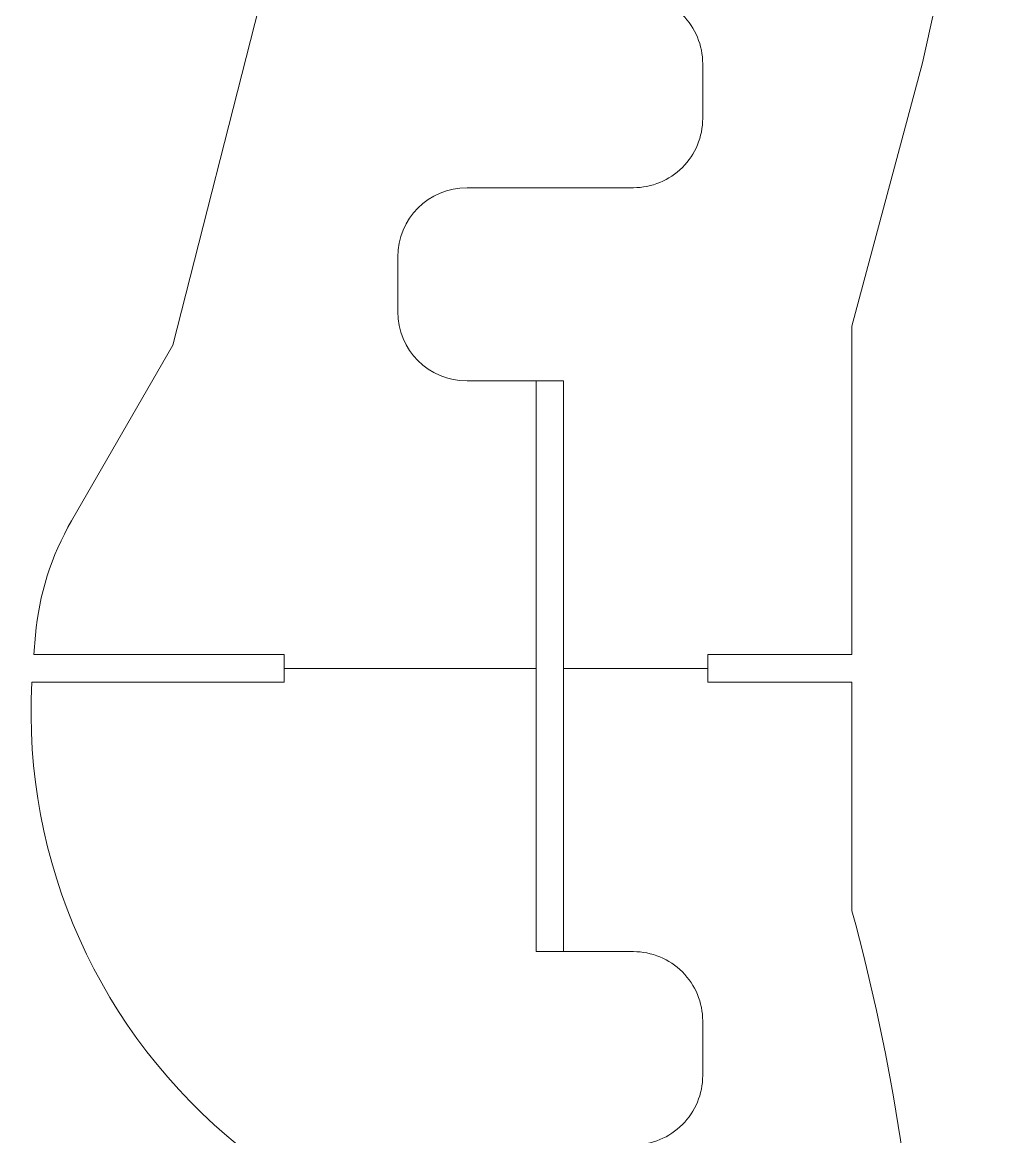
# Model space of a CAD drawing. Header units: millimetres. Extents: x 570 to 650.8, y -8.3 to 42.9.
# Drawn here: x 570.05 to 578.26, y 20.24 to 29.55 of the extents above; entities that cross this region are included whole.
import ezdxf

# ---------------------------------------------------------------- set-up
doc = ezdxf.new("R2010")
doc.units = ezdxf.units.MM
doc.header["$MEASUREMENT"] = 0
doc.layers.add('Layer 1', color=7, linetype='Continuous')

msp = doc.modelspace()

# ---------------------------------------------------------------- linework, layer by layer
at = {"layer": 'Layer 1', "color": 4, "lineweight": 9}
for points in [[(577.55919, 29.20861), (577.55919, 29.20861), (578.26176, 32.39087), (578.26176, 32.39087)], [(577.55919, 29.20861), (577.55919, 29.20861), (578.26176, 32.39087), (578.26176, 32.39087)], [(577.55919, 29.20861), (577.55919, 29.20861), (578.26176, 32.39087), (578.26176, 32.39087)], [(577.55919, 29.20861), (577.55919, 29.20861), (578.26176, 32.39087), (578.26176, 32.39087)], [(577.55919, 29.20861), (577.55919, 29.20861), (578.26176, 32.39087), (578.26176, 32.39087)], [(577.55919, 29.20861), (577.55919, 29.20861), (578.26176, 32.39087), (578.26176, 32.39087)], [(577.55919, 29.20861), (577.55919, 29.20861), (578.26176, 32.39087), (578.26176, 32.39087)], [(577.55919, 29.20861), (577.55919, 29.20861), (578.26176, 32.39087), (578.26176, 32.39087)], [(577.55919, 29.20861), (577.55919, 29.20861), (578.26176, 32.39087), (578.26176, 32.39087)], [(577.55919, 29.20861), (577.55919, 29.20861), (578.26176, 32.39087), (578.26176, 32.39087)], [(577.55919, 29.20861), (577.55919, 29.20861), (578.26176, 32.39087), (578.26176, 32.39087)], [(577.55919, 29.20861), (577.55919, 29.20861), (578.26176, 32.39087), (578.26176, 32.39087)], [(577.55919, 29.20861), (577.55919, 29.20861), (578.26176, 32.39087), (578.26176, 32.39087)], [(577.55919, 29.20861), (577.55919, 29.20861), (578.26176, 32.39087), (578.26176, 32.39087)], [(577.55919, 29.20861), (577.55919, 29.20861), (578.26176, 32.39087), (578.26176, 32.39087)], [(577.55919, 29.20861), (577.55919, 29.20861), (578.26176, 32.39087), (578.26176, 32.39087)], [(577.55919, 29.20861), (577.55919, 29.20861), (578.26176, 32.39087), (578.26176, 32.39087)], [(577.55919, 29.20861), (577.55919, 29.20861), (578.26176, 32.39087), (578.26176, 32.39087)], [(577.55919, 29.20861), (577.55919, 29.20861), (578.26176, 32.39087), (578.26176, 32.39087)], [(577.55919, 29.20861), (577.55919, 29.20861), (578.26176, 32.39087), (578.26176, 32.39087)], [(577.55919, 29.20861), (577.55919, 29.20861), (578.26176, 32.39087), (578.26176, 32.39087)], [(571.30212, 26.85218), (571.30212, 26.85218), (572.02182, 29.67891), (572.02182, 29.67891)], [(571.30212, 26.85218), (571.30212, 26.85218), (572.02182, 29.67891), (572.02182, 29.67891)], [(571.30212, 26.85218), (571.30212, 26.85218), (572.02182, 29.67891), (572.02182, 29.67891)], [(571.30212, 26.85218), (571.30212, 26.85218), (572.02182, 29.67891), (572.02182, 29.67891)], [(571.30212, 26.85218), (571.30212, 26.85218), (572.02182, 29.67891), (572.02182, 29.67891)], [(571.30212, 26.85218), (571.30212, 26.85218), (572.02182, 29.67891), (572.02182, 29.67891)], [(571.30212, 26.85218), (571.30212, 26.85218), (572.02182, 29.67891), (572.02182, 29.67891)], [(571.30212, 26.85218), (571.30212, 26.85218), (572.02182, 29.67891), (572.02182, 29.67891)], [(571.30212, 26.85218), (571.30212, 26.85218), (572.02182, 29.67891), (572.02182, 29.67891)], [(571.30212, 26.85218), (571.30212, 26.85218), (572.02182, 29.67891), (572.02182, 29.67891)], [(571.30212, 26.85218), (571.30212, 26.85218), (572.02182, 29.67891), (572.02182, 29.67891)], [(571.30212, 26.85218), (571.30212, 26.85218), (572.02182, 29.67891), (572.02182, 29.67891)], [(571.30212, 26.85218), (571.30212, 26.85218), (572.02182, 29.67891), (572.02182, 29.67891)], [(571.30212, 26.85218), (571.30212, 26.85218), (572.02182, 29.67891), (572.02182, 29.67891)], [(571.30212, 26.85218), (571.30212, 26.85218), (572.02182, 29.67891), (572.02182, 29.67891)], [(571.30212, 26.85218), (571.30212, 26.85218), (572.02182, 29.67891), (572.02182, 29.67891)], [(571.30212, 26.85218), (571.30212, 26.85218), (572.02182, 29.67891), (572.02182, 29.67891)], [(571.30212, 26.85218), (571.30212, 26.85218), (572.02182, 29.67891), (572.02182, 29.67891)], [(571.30212, 26.85218), (571.30212, 26.85218), (572.02182, 29.67891), (572.02182, 29.67891)], [(571.30212, 26.85218), (571.30212, 26.85218), (572.02182, 29.67891), (572.02182, 29.67891)], [(571.30212, 26.85218), (571.30212, 26.85218), (572.02182, 29.67891), (572.02182, 29.67891)], [(575.72418, 29.20168), (575.72418, 29.20168), (575.72418, 28.74574), (575.72418, 28.74574)], [(575.72418, 29.20168), (575.72418, 29.20168), (575.72418, 28.74574), (575.72418, 28.74574)], [(575.72418, 29.20168), (575.72418, 29.20168), (575.72418, 28.74574), (575.72418, 28.74574)], [(575.72418, 29.20168), (575.72418, 29.20168), (575.72418, 28.74574), (575.72418, 28.74574)], [(575.72418, 29.20168), (575.72418, 29.20168), (575.72418, 28.74574), (575.72418, 28.74574)], [(575.72418, 29.20168), (575.72418, 29.20168), (575.72418, 28.74574), (575.72418, 28.74574)], [(575.72418, 29.20168), (575.72418, 29.20168), (575.72418, 28.74574), (575.72418, 28.74574)], [(575.72418, 29.20168), (575.72418, 29.20168), (575.72418, 28.74574), (575.72418, 28.74574)], [(575.72418, 29.20168), (575.72418, 29.20168), (575.72418, 28.74574), (575.72418, 28.74574)], [(575.72418, 29.20168), (575.72418, 29.20168), (575.72418, 28.74574), (575.72418, 28.74574)], [(575.72418, 29.20168), (575.72418, 29.20168), (575.72418, 28.74574), (575.72418, 28.74574)], [(575.72418, 29.20168), (575.72418, 29.20168), (575.72418, 28.74574), (575.72418, 28.74574)], [(575.72418, 29.20168), (575.72418, 29.20168), (575.72418, 28.74574), (575.72418, 28.74574)], [(575.72418, 29.20168), (575.72418, 29.20168), (575.72418, 28.74574), (575.72418, 28.74574)], [(575.72418, 29.20168), (575.72418, 29.20168), (575.72418, 28.74574), (575.72418, 28.74574)], [(575.72418, 29.20168), (575.72418, 29.20168), (575.72418, 28.74574), (575.72418, 28.74574)], [(575.72418, 29.20168), (575.72418, 29.20168), (575.72418, 28.74574), (575.72418, 28.74574)], [(575.72418, 29.20168), (575.72418, 29.20168), (575.72418, 28.74574), (575.72418, 28.74574)], [(575.72418, 29.20168), (575.72418, 29.20168), (575.72418, 28.74574), (575.72418, 28.74574)], [(575.72418, 29.20168), (575.72418, 29.20168), (575.72418, 28.74574), (575.72418, 28.74574)], [(575.72418, 29.20168), (575.72418, 29.20168), (575.72418, 28.74574), (575.72418, 28.74574)], [(576.97006, 27.00997), (576.97006, 27.00997), (577.55919, 29.20861), (577.55919, 29.20861)], [(576.97006, 27.00997), (576.97006, 27.00997), (577.55919, 29.20861), (577.55919, 29.20861)], [(576.97006, 27.00997), (576.97006, 27.00997), (577.55919, 29.20861), (577.55919, 29.20861)], [(576.97006, 27.00997), (576.97006, 27.00997), (577.55919, 29.20861), (577.55919, 29.20861)], [(576.97006, 27.00997), (576.97006, 27.00997), (577.55919, 29.20861), (577.55919, 29.20861)], [(576.97006, 27.00997), (576.97006, 27.00997), (577.55919, 29.20861), (577.55919, 29.20861)], [(576.97006, 27.00997), (576.97006, 27.00997), (577.55919, 29.20861), (577.55919, 29.20861)], [(576.97006, 27.00997), (576.97006, 27.00997), (577.55919, 29.20861), (577.55919, 29.20861)], [(576.97006, 27.00997), (576.97006, 27.00997), (577.55919, 29.20861), (577.55919, 29.20861)], [(576.97006, 27.00997), (576.97006, 27.00997), (577.55919, 29.20861), (577.55919, 29.20861)], [(576.97006, 27.00997), (576.97006, 27.00997), (577.55919, 29.20861), (577.55919, 29.20861)], [(576.97006, 27.00997), (576.97006, 27.00997), (577.55919, 29.20861), (577.55919, 29.20861)], [(576.97006, 27.00997), (576.97006, 27.00997), (577.55919, 29.20861), (577.55919, 29.20861)], [(576.97006, 27.00997), (576.97006, 27.00997), (577.55919, 29.20861), (577.55919, 29.20861)], [(576.97006, 27.00997), (576.97006, 27.00997), (577.55919, 29.20861), (577.55919, 29.20861)], [(576.97006, 27.00997), (576.97006, 27.00997), (577.55919, 29.20861), (577.55919, 29.20861)], [(576.97006, 27.00997), (576.97006, 27.00997), (577.55919, 29.20861), (577.55919, 29.20861)], [(576.97006, 27.00997), (576.97006, 27.00997), (577.55919, 29.20861), (577.55919, 29.20861)], [(576.97006, 27.00997), (576.97006, 27.00997), (577.55919, 29.20861), (577.55919, 29.20861)], [(576.97006, 27.00997), (576.97006, 27.00997), (577.55919, 29.20861), (577.55919, 29.20861)], [(576.97006, 27.00997), (576.97006, 27.00997), (577.55919, 29.20861), (577.55919, 29.20861)], [(573.75694, 28.16716), (573.43739, 28.16711), (573.17834, 27.90807), (573.17834, 27.58854)], [(574.33554, 28.16716), (574.33554, 28.16716), (573.75694, 28.16716), (573.75694, 28.16716)], [(574.33554, 28.16716), (574.33554, 28.16716), (573.75694, 28.16716), (573.75694, 28.16716)], [(574.33554, 28.16716), (574.33554, 28.16716), (573.75694, 28.16716), (573.75694, 28.16716)], [(574.33554, 28.16716), (574.33554, 28.16716), (573.75694, 28.16716), (573.75694, 28.16716)], [(574.33554, 28.16716), (574.33554, 28.16716), (573.75694, 28.16716), (573.75694, 28.16716)], [(574.33554, 28.16716), (574.33554, 28.16716), (573.75694, 28.16716), (573.75694, 28.16716)], [(574.33554, 28.16716), (574.33554, 28.16716), (573.75694, 28.16716), (573.75694, 28.16716)], [(574.33554, 28.16716), (574.33554, 28.16716), (573.75694, 28.16716), (573.75694, 28.16716)], [(574.33554, 28.16716), (574.33554, 28.16716), (573.75694, 28.16716), (573.75694, 28.16716)], [(574.33554, 28.16716), (574.33554, 28.16716), (573.75694, 28.16716), (573.75694, 28.16716)], [(574.33554, 28.16716), (574.33554, 28.16716), (573.75694, 28.16716), (573.75694, 28.16716)], [(574.33554, 28.16716), (574.33554, 28.16716), (573.75694, 28.16716), (573.75694, 28.16716)], [(574.33554, 28.16716), (574.33554, 28.16716), (573.75694, 28.16716), (573.75694, 28.16716)], [(574.33554, 28.16716), (574.33554, 28.16716), (573.75694, 28.16716), (573.75694, 28.16716)], [(574.33554, 28.16716), (574.33554, 28.16716), (573.75694, 28.16716), (573.75694, 28.16716)], [(574.33554, 28.16716), (574.33554, 28.16716), (573.75694, 28.16716), (573.75694, 28.16716)], [(574.33554, 28.16716), (574.33554, 28.16716), (573.75694, 28.16716), (573.75694, 28.16716)], [(574.33554, 28.16716), (574.33554, 28.16716), (573.75694, 28.16716), (573.75694, 28.16716)], [(574.33554, 28.16716), (574.33554, 28.16716), (573.75694, 28.16716), (573.75694, 28.16716)], [(574.33554, 28.16716), (574.33554, 28.16716), (573.75694, 28.16716), (573.75694, 28.16716)], [(574.33554, 28.16716), (574.33554, 28.16716), (573.75694, 28.16716), (573.75694, 28.16716)], [(574.56354, 28.16716), (574.56354, 28.16716), (574.33554, 28.16716), (574.33554, 28.16716)], [(574.56354, 28.16716), (574.56354, 28.16716), (574.33554, 28.16716), (574.33554, 28.16716)], [(574.56354, 28.16716), (574.56354, 28.16716), (574.33554, 28.16716), (574.33554, 28.16716)], [(574.56354, 28.16716), (574.56354, 28.16716), (574.33554, 28.16716), (574.33554, 28.16716)], [(574.56354, 28.16716), (574.56354, 28.16716), (574.33554, 28.16716), (574.33554, 28.16716)], [(574.56354, 28.16716), (574.56354, 28.16716), (574.33554, 28.16716), (574.33554, 28.16716)], [(574.56354, 28.16716), (574.56354, 28.16716), (574.33554, 28.16716), (574.33554, 28.16716)], [(574.56354, 28.16716), (574.56354, 28.16716), (574.33554, 28.16716), (574.33554, 28.16716)], [(574.56354, 28.16716), (574.56354, 28.16716), (574.33554, 28.16716), (574.33554, 28.16716)], [(574.56354, 28.16716), (574.56354, 28.16716), (574.33554, 28.16716), (574.33554, 28.16716)], [(574.56354, 28.16716), (574.56354, 28.16716), (574.33554, 28.16716), (574.33554, 28.16716)], [(574.56354, 28.16716), (574.56354, 28.16716), (574.33554, 28.16716), (574.33554, 28.16716)], [(574.56354, 28.16716), (574.56354, 28.16716), (574.33554, 28.16716), (574.33554, 28.16716)], [(574.56354, 28.16716), (574.56354, 28.16716), (574.33554, 28.16716), (574.33554, 28.16716)], [(574.56354, 28.16716), (574.56354, 28.16716), (574.33554, 28.16716), (574.33554, 28.16716)], [(574.56354, 28.16716), (574.56354, 28.16716), (574.33554, 28.16716), (574.33554, 28.16716)], [(574.56354, 28.16716), (574.56354, 28.16716), (574.33554, 28.16716), (574.33554, 28.16716)], [(574.56354, 28.16716), (574.56354, 28.16716), (574.33554, 28.16716), (574.33554, 28.16716)], [(574.56354, 28.16716), (574.56354, 28.16716), (574.33554, 28.16716), (574.33554, 28.16716)], [(574.56354, 28.16716), (574.56354, 28.16716), (574.33554, 28.16716), (574.33554, 28.16716)], [(574.56354, 28.16716), (574.56354, 28.16716), (574.33554, 28.16716), (574.33554, 28.16716)], [(575.14558, 28.16716), (575.14558, 28.16716), (574.56354, 28.16716), (574.56354, 28.16716)], [(575.14558, 28.16716), (575.14558, 28.16716), (574.56354, 28.16716), (574.56354, 28.16716)], [(575.14558, 28.16716), (575.14558, 28.16716), (574.56354, 28.16716), (574.56354, 28.16716)], [(575.14558, 28.16716), (575.14558, 28.16716), (574.56354, 28.16716), (574.56354, 28.16716)], [(575.14558, 28.16716), (575.14558, 28.16716), (574.56354, 28.16716), (574.56354, 28.16716)], [(575.14558, 28.16716), (575.14558, 28.16716), (574.56354, 28.16716), (574.56354, 28.16716)], [(575.14558, 28.16716), (575.14558, 28.16716), (574.56354, 28.16716), (574.56354, 28.16716)], [(575.14558, 28.16716), (575.14558, 28.16716), (574.56354, 28.16716), (574.56354, 28.16716)], [(575.14558, 28.16716), (575.14558, 28.16716), (574.56354, 28.16716), (574.56354, 28.16716)], [(575.14558, 28.16716), (575.14558, 28.16716), (574.56354, 28.16716), (574.56354, 28.16716)], [(575.14558, 28.16716), (575.14558, 28.16716), (574.56354, 28.16716), (574.56354, 28.16716)], [(575.14558, 28.16716), (575.14558, 28.16716), (574.56354, 28.16716), (574.56354, 28.16716)], [(575.14558, 28.16716), (575.14558, 28.16716), (574.56354, 28.16716), (574.56354, 28.16716)], [(575.14558, 28.16716), (575.14558, 28.16716), (574.56354, 28.16716), (574.56354, 28.16716)], [(575.14558, 28.16716), (575.14558, 28.16716), (574.56354, 28.16716), (574.56354, 28.16716)], [(575.14558, 28.16716), (575.14558, 28.16716), (574.56354, 28.16716), (574.56354, 28.16716)], [(575.14558, 28.16716), (575.14558, 28.16716), (574.56354, 28.16716), (574.56354, 28.16716)], [(575.14558, 28.16716), (575.14558, 28.16716), (574.56354, 28.16716), (574.56354, 28.16716)], [(575.14558, 28.16716), (575.14558, 28.16716), (574.56354, 28.16716), (574.56354, 28.16716)], [(575.14558, 28.16716), (575.14558, 28.16716), (574.56354, 28.16716), (574.56354, 28.16716)], [(575.14558, 28.16716), (575.14558, 28.16716), (574.56354, 28.16716), (574.56354, 28.16716)], [(573.17834, 27.58856), (573.17834, 27.58856), (573.17834, 27.13261), (573.17834, 27.13261)], [(573.17834, 27.58856), (573.17834, 27.58856), (573.17834, 27.13261), (573.17834, 27.13261)], [(573.17834, 27.58856), (573.17834, 27.58856), (573.17834, 27.13261), (573.17834, 27.13261)], [(573.17834, 27.58856), (573.17834, 27.58856), (573.17834, 27.13261), (573.17834, 27.13261)], [(573.17834, 27.58856), (573.17834, 27.58856), (573.17834, 27.13261), (573.17834, 27.13261)], [(573.17834, 27.58856), (573.17834, 27.58856), (573.17834, 27.13261), (573.17834, 27.13261)], [(573.17834, 27.58856), (573.17834, 27.58856), (573.17834, 27.13261), (573.17834, 27.13261)], [(573.17834, 27.58856), (573.17834, 27.58856), (573.17834, 27.13261), (573.17834, 27.13261)], [(573.17834, 27.58856), (573.17834, 27.58856), (573.17834, 27.13261), (573.17834, 27.13261)], [(573.17834, 27.58856), (573.17834, 27.58856), (573.17834, 27.13261), (573.17834, 27.13261)], [(573.17834, 27.58856), (573.17834, 27.58856), (573.17834, 27.13261), (573.17834, 27.13261)], [(573.17834, 27.58856), (573.17834, 27.58856), (573.17834, 27.13261), (573.17834, 27.13261)], [(573.17834, 27.58856), (573.17834, 27.58856), (573.17834, 27.13261), (573.17834, 27.13261)], [(573.17834, 27.58856), (573.17834, 27.58856), (573.17834, 27.13261), (573.17834, 27.13261)], [(573.17834, 27.58856), (573.17834, 27.58856), (573.17834, 27.13261), (573.17834, 27.13261)], [(573.17834, 27.58856), (573.17834, 27.58856), (573.17834, 27.13261), (573.17834, 27.13261)], [(573.17834, 27.58856), (573.17834, 27.58856), (573.17834, 27.13261), (573.17834, 27.13261)], [(573.17834, 27.58856), (573.17834, 27.58856), (573.17834, 27.13261), (573.17834, 27.13261)], [(573.17834, 27.58856), (573.17834, 27.58856), (573.17834, 27.13261), (573.17834, 27.13261)], [(573.17834, 27.58856), (573.17834, 27.58856), (573.17834, 27.13261), (573.17834, 27.13261)], [(573.17834, 27.58856), (573.17834, 27.58856), (573.17834, 27.13261), (573.17834, 27.13261)], [(573.17834, 27.13261), (573.17834, 26.81302), (573.43741, 26.55398), (573.75694, 26.55398)], [(576.97006, 25.44772), (576.97006, 25.44772), (576.97006, 27.00997), (576.97006, 27.00997)], [(576.97006, 25.44772), (576.97006, 25.44772), (576.97006, 27.00997), (576.97006, 27.00997)], [(576.97006, 25.44772), (576.97006, 25.44772), (576.97006, 27.00997), (576.97006, 27.00997)], [(576.97006, 25.44772), (576.97006, 25.44772), (576.97006, 27.00997), (576.97006, 27.00997)], [(576.97006, 25.44772), (576.97006, 25.44772), (576.97006, 27.00997), (576.97006, 27.00997)], [(576.97006, 25.44772), (576.97006, 25.44772), (576.97006, 27.00997), (576.97006, 27.00997)], [(576.97006, 25.44772), (576.97006, 25.44772), (576.97006, 27.00997), (576.97006, 27.00997)], [(576.97006, 25.44772), (576.97006, 25.44772), (576.97006, 27.00997), (576.97006, 27.00997)], [(576.97006, 25.44772), (576.97006, 25.44772), (576.97006, 27.00997), (576.97006, 27.00997)], [(576.97006, 25.44772), (576.97006, 25.44772), (576.97006, 27.00997), (576.97006, 27.00997)], [(576.97006, 25.44772), (576.97006, 25.44772), (576.97006, 27.00997), (576.97006, 27.00997)], [(576.97006, 25.44772), (576.97006, 25.44772), (576.97006, 27.00997), (576.97006, 27.00997)], [(576.97006, 25.44772), (576.97006, 25.44772), (576.97006, 27.00997), (576.97006, 27.00997)], [(576.97006, 25.44772), (576.97006, 25.44772), (576.97006, 27.00997), (576.97006, 27.00997)], [(576.97006, 25.44772), (576.97006, 25.44772), (576.97006, 27.00997), (576.97006, 27.00997)], [(576.97006, 25.44772), (576.97006, 25.44772), (576.97006, 27.00997), (576.97006, 27.00997)], [(576.97006, 25.44772), (576.97006, 25.44772), (576.97006, 27.00997), (576.97006, 27.00997)], [(576.97006, 25.44772), (576.97006, 25.44772), (576.97006, 27.00997), (576.97006, 27.00997)], [(576.97006, 25.44772), (576.97006, 25.44772), (576.97006, 27.00997), (576.97006, 27.00997)], [(576.97006, 25.44772), (576.97006, 25.44772), (576.97006, 27.00997), (576.97006, 27.00997)], [(576.97006, 25.44772), (576.97006, 25.44772), (576.97006, 27.00997), (576.97006, 27.00997)], [(570.45633, 25.38722), (570.45633, 25.38722), (571.30212, 26.85218), (571.30212, 26.85218)], [(570.45633, 25.38722), (570.45633, 25.38722), (571.30212, 26.85218), (571.30212, 26.85218)], [(570.45633, 25.38722), (570.45633, 25.38722), (571.30212, 26.85218), (571.30212, 26.85218)], [(570.45633, 25.38722), (570.45633, 25.38722), (571.30212, 26.85218), (571.30212, 26.85218)], [(570.45633, 25.38722), (570.45633, 25.38722), (571.30212, 26.85218), (571.30212, 26.85218)], [(570.45633, 25.38722), (570.45633, 25.38722), (571.30212, 26.85218), (571.30212, 26.85218)], [(570.45633, 25.38722), (570.45633, 25.38722), (571.30212, 26.85218), (571.30212, 26.85218)], [(570.45633, 25.38722), (570.45633, 25.38722), (571.30212, 26.85218), (571.30212, 26.85218)], [(570.45633, 25.38722), (570.45633, 25.38722), (571.30212, 26.85218), (571.30212, 26.85218)], [(570.45633, 25.38722), (570.45633, 25.38722), (571.30212, 26.85218), (571.30212, 26.85218)], [(570.45633, 25.38722), (570.45633, 25.38722), (571.30212, 26.85218), (571.30212, 26.85218)], [(570.45633, 25.38722), (570.45633, 25.38722), (571.30212, 26.85218), (571.30212, 26.85218)], [(570.45633, 25.38722), (570.45633, 25.38722), (571.30212, 26.85218), (571.30212, 26.85218)], [(570.45633, 25.38722), (570.45633, 25.38722), (571.30212, 26.85218), (571.30212, 26.85218)], [(570.45633, 25.38722), (570.45633, 25.38722), (571.30212, 26.85218), (571.30212, 26.85218)], [(570.45633, 25.38722), (570.45633, 25.38722), (571.30212, 26.85218), (571.30212, 26.85218)], [(570.45633, 25.38722), (570.45633, 25.38722), (571.30212, 26.85218), (571.30212, 26.85218)], [(570.45633, 25.38722), (570.45633, 25.38722), (571.30212, 26.85218), (571.30212, 26.85218)], [(570.45633, 25.38722), (570.45633, 25.38722), (571.30212, 26.85218), (571.30212, 26.85218)], [(570.45633, 25.38722), (570.45633, 25.38722), (571.30212, 26.85218), (571.30212, 26.85218)], [(570.45633, 25.38722), (570.45633, 25.38722), (571.30212, 26.85218), (571.30212, 26.85218)], [(573.75694, 26.55398), (573.75694, 26.55398), (574.33554, 26.55398), (574.33554, 26.55398)], [(573.75694, 26.55398), (573.75694, 26.55398), (574.33554, 26.55398), (574.33554, 26.55398)], [(573.75694, 26.55398), (573.75694, 26.55398), (574.33554, 26.55398), (574.33554, 26.55398)], [(573.75694, 26.55398), (573.75694, 26.55398), (574.33554, 26.55398), (574.33554, 26.55398)], [(573.75694, 26.55398), (573.75694, 26.55398), (574.33554, 26.55398), (574.33554, 26.55398)], [(573.75694, 26.55398), (573.75694, 26.55398), (574.33554, 26.55398), (574.33554, 26.55398)], [(573.75694, 26.55398), (573.75694, 26.55398), (574.33554, 26.55398), (574.33554, 26.55398)], [(573.75694, 26.55398), (573.75694, 26.55398), (574.33554, 26.55398), (574.33554, 26.55398)], [(573.75694, 26.55398), (573.75694, 26.55398), (574.33554, 26.55398), (574.33554, 26.55398)], [(573.75694, 26.55398), (573.75694, 26.55398), (574.33554, 26.55398), (574.33554, 26.55398)], [(573.75694, 26.55398), (573.75694, 26.55398), (574.33554, 26.55398), (574.33554, 26.55398)], [(573.75694, 26.55398), (573.75694, 26.55398), (574.33554, 26.55398), (574.33554, 26.55398)], [(573.75694, 26.55398), (573.75694, 26.55398), (574.33554, 26.55398), (574.33554, 26.55398)], [(573.75694, 26.55398), (573.75694, 26.55398), (574.33554, 26.55398), (574.33554, 26.55398)], [(573.75694, 26.55398), (573.75694, 26.55398), (574.33554, 26.55398), (574.33554, 26.55398)], [(573.75694, 26.55398), (573.75694, 26.55398), (574.33554, 26.55398), (574.33554, 26.55398)], [(573.75694, 26.55398), (573.75694, 26.55398), (574.33554, 26.55398), (574.33554, 26.55398)], [(573.75694, 26.55398), (573.75694, 26.55398), (574.33554, 26.55398), (574.33554, 26.55398)], [(573.75694, 26.55398), (573.75694, 26.55398), (574.33554, 26.55398), (574.33554, 26.55398)], [(573.75694, 26.55398), (573.75694, 26.55398), (574.33554, 26.55398), (574.33554, 26.55398)], [(573.75694, 26.55398), (573.75694, 26.55398), (574.33554, 26.55398), (574.33554, 26.55398)], [(574.33554, 26.55398), (574.33554, 26.55398), (574.56354, 26.55398), (574.56354, 26.55398)], [(574.33554, 26.55398), (574.33554, 26.55398), (574.56354, 26.55398), (574.56354, 26.55398)], [(574.33554, 26.55398), (574.33554, 26.55398), (574.56354, 26.55398), (574.56354, 26.55398)], [(574.33554, 26.55398), (574.33554, 26.55398), (574.56354, 26.55398), (574.56354, 26.55398)], [(574.33554, 26.55398), (574.33554, 26.55398), (574.56354, 26.55398), (574.56354, 26.55398)], [(574.33554, 26.55398), (574.33554, 26.55398), (574.56354, 26.55398), (574.56354, 26.55398)], [(574.33554, 26.55398), (574.33554, 26.55398), (574.56354, 26.55398), (574.56354, 26.55398)], [(574.33554, 26.55398), (574.33554, 26.55398), (574.56354, 26.55398), (574.56354, 26.55398)], [(574.33554, 26.55398), (574.33554, 26.55398), (574.56354, 26.55398), (574.56354, 26.55398)], [(574.33554, 26.55398), (574.33554, 26.55398), (574.56354, 26.55398), (574.56354, 26.55398)], [(574.33554, 26.55398), (574.33554, 26.55398), (574.56354, 26.55398), (574.56354, 26.55398)], [(574.33554, 26.55398), (574.33554, 26.55398), (574.56354, 26.55398), (574.56354, 26.55398)], [(574.33554, 26.55398), (574.33554, 26.55398), (574.56354, 26.55398), (574.56354, 26.55398)], [(574.33554, 26.55398), (574.33554, 26.55398), (574.56354, 26.55398), (574.56354, 26.55398)], [(574.33554, 26.55398), (574.33554, 26.55398), (574.56354, 26.55398), (574.56354, 26.55398)], [(574.33554, 26.55398), (574.33554, 26.55398), (574.56354, 26.55398), (574.56354, 26.55398)], [(574.33554, 26.55398), (574.33554, 26.55398), (574.56354, 26.55398), (574.56354, 26.55398)], [(574.33554, 26.55398), (574.33554, 26.55398), (574.56354, 26.55398), (574.56354, 26.55398)], [(574.33554, 26.55398), (574.33554, 26.55398), (574.56354, 26.55398), (574.56354, 26.55398)], [(574.33554, 26.55398), (574.33554, 26.55398), (574.56354, 26.55398), (574.56354, 26.55398)], [(574.33554, 26.55398), (574.33554, 26.55398), (574.56354, 26.55398), (574.56354, 26.55398)], [(574.33554, 26.55398), (574.33554, 26.55398), (574.33554, 21.78919), (574.33554, 21.78919)], [(574.33554, 26.55398), (574.33554, 26.55398), (574.33554, 21.78919), (574.33554, 21.78919)], [(574.33554, 26.55398), (574.33554, 26.55398), (574.33554, 21.78919), (574.33554, 21.78919)], [(574.33554, 26.55398), (574.33554, 26.55398), (574.33554, 21.78919), (574.33554, 21.78919)], [(574.33554, 26.55398), (574.33554, 26.55398), (574.33554, 21.78919), (574.33554, 21.78919)], [(574.33554, 26.55398), (574.33554, 26.55398), (574.33554, 21.78919), (574.33554, 21.78919)], [(574.33554, 26.55398), (574.33554, 26.55398), (574.33554, 21.78919), (574.33554, 21.78919)], [(574.33554, 26.55398), (574.33554, 26.55398), (574.33554, 21.78919), (574.33554, 21.78919)], [(574.33554, 26.55398), (574.33554, 26.55398), (574.33554, 21.78919), (574.33554, 21.78919)], [(574.33554, 26.55398), (574.33554, 26.55398), (574.33554, 21.78919), (574.33554, 21.78919)], [(574.33554, 26.55398), (574.33554, 26.55398), (574.33554, 21.78919), (574.33554, 21.78919)], [(574.33554, 26.55398), (574.33554, 26.55398), (574.33554, 21.78919), (574.33554, 21.78919)], [(574.33554, 26.55398), (574.33554, 26.55398), (574.33554, 21.78919), (574.33554, 21.78919)], [(574.33554, 26.55398), (574.33554, 26.55398), (574.33554, 21.78919), (574.33554, 21.78919)], [(574.33554, 26.55398), (574.33554, 26.55398), (574.33554, 21.78919), (574.33554, 21.78919)], [(574.33554, 26.55398), (574.33554, 26.55398), (574.33554, 21.78919), (574.33554, 21.78919)], [(574.33554, 26.55398), (574.33554, 26.55398), (574.33554, 21.78919), (574.33554, 21.78919)], [(574.33554, 26.55398), (574.33554, 26.55398), (574.33554, 21.78919), (574.33554, 21.78919)], [(574.33554, 26.55398), (574.33554, 26.55398), (574.33554, 21.78919), (574.33554, 21.78919)], [(574.33554, 26.55398), (574.33554, 26.55398), (574.33554, 21.78919), (574.33554, 21.78919)], [(574.33554, 26.55398), (574.33554, 26.55398), (574.33554, 21.78919), (574.33554, 21.78919)], [(574.56354, 26.55398), (574.56354, 26.55398), (574.56354, 21.78919), (574.56354, 21.78919)], [(574.56354, 26.55398), (574.56354, 26.55398), (574.56354, 21.78919), (574.56354, 21.78919)], [(574.56354, 26.55398), (574.56354, 26.55398), (574.56354, 21.78919), (574.56354, 21.78919)], [(574.56354, 26.55398), (574.56354, 26.55398), (574.56354, 21.78919), (574.56354, 21.78919)], [(574.56354, 26.55398), (574.56354, 26.55398), (574.56354, 21.78919), (574.56354, 21.78919)], [(574.56354, 26.55398), (574.56354, 26.55398), (574.56354, 21.78919), (574.56354, 21.78919)], [(574.56354, 26.55398), (574.56354, 26.55398), (574.56354, 21.78919), (574.56354, 21.78919)], [(574.56354, 26.55398), (574.56354, 26.55398), (574.56354, 21.78919), (574.56354, 21.78919)], [(574.56354, 26.55398), (574.56354, 26.55398), (574.56354, 21.78919), (574.56354, 21.78919)], [(574.56354, 26.55398), (574.56354, 26.55398), (574.56354, 21.78919), (574.56354, 21.78919)], [(574.56354, 26.55398), (574.56354, 26.55398), (574.56354, 21.78919), (574.56354, 21.78919)], [(574.56354, 26.55398), (574.56354, 26.55398), (574.56354, 21.78919), (574.56354, 21.78919)], [(574.56354, 26.55398), (574.56354, 26.55398), (574.56354, 21.78919), (574.56354, 21.78919)], [(574.56354, 26.55398), (574.56354, 26.55398), (574.56354, 21.78919), (574.56354, 21.78919)], [(574.56354, 26.55398), (574.56354, 26.55398), (574.56354, 21.78919), (574.56354, 21.78919)], [(574.56354, 26.55398), (574.56354, 26.55398), (574.56354, 21.78919), (574.56354, 21.78919)], [(574.56354, 26.55398), (574.56354, 26.55398), (574.56354, 21.78919), (574.56354, 21.78919)], [(574.56354, 26.55398), (574.56354, 26.55398), (574.56354, 21.78919), (574.56354, 21.78919)], [(574.56354, 26.55398), (574.56354, 26.55398), (574.56354, 21.78919), (574.56354, 21.78919)], [(574.56354, 26.55398), (574.56354, 26.55398), (574.56354, 21.78919), (574.56354, 21.78919)], [(574.56354, 26.55398), (574.56354, 26.55398), (574.56354, 21.78919), (574.56354, 21.78919)], [(576.97006, 24.26962), (576.97006, 24.26962), (576.97006, 25.44772), (576.97006, 25.44772)], [(576.97006, 24.26962), (576.97006, 24.26962), (576.97006, 25.44772), (576.97006, 25.44772)], [(576.97006, 24.26962), (576.97006, 24.26962), (576.97006, 25.44772), (576.97006, 25.44772)], [(576.97006, 24.26962), (576.97006, 24.26962), (576.97006, 25.44772), (576.97006, 25.44772)], [(576.97006, 24.26962), (576.97006, 24.26962), (576.97006, 25.44772), (576.97006, 25.44772)], [(576.97006, 24.26962), (576.97006, 24.26962), (576.97006, 25.44772), (576.97006, 25.44772)], [(576.97006, 24.26962), (576.97006, 24.26962), (576.97006, 25.44772), (576.97006, 25.44772)], [(576.97006, 24.26962), (576.97006, 24.26962), (576.97006, 25.44772), (576.97006, 25.44772)], [(576.97006, 24.26962), (576.97006, 24.26962), (576.97006, 25.44772), (576.97006, 25.44772)], [(576.97006, 24.26962), (576.97006, 24.26962), (576.97006, 25.44772), (576.97006, 25.44772)], [(576.97006, 24.26962), (576.97006, 24.26962), (576.97006, 25.44772), (576.97006, 25.44772)], [(576.97006, 24.26962), (576.97006, 24.26962), (576.97006, 25.44772), (576.97006, 25.44772)], [(576.97006, 24.26962), (576.97006, 24.26962), (576.97006, 25.44772), (576.97006, 25.44772)], [(576.97006, 24.26962), (576.97006, 24.26962), (576.97006, 25.44772), (576.97006, 25.44772)], [(576.97006, 24.26962), (576.97006, 24.26962), (576.97006, 25.44772), (576.97006, 25.44772)], [(576.97006, 24.26962), (576.97006, 24.26962), (576.97006, 25.44772), (576.97006, 25.44772)], [(576.97006, 24.26962), (576.97006, 24.26962), (576.97006, 25.44772), (576.97006, 25.44772)], [(576.97006, 24.26962), (576.97006, 24.26962), (576.97006, 25.44772), (576.97006, 25.44772)], [(576.97006, 24.26962), (576.97006, 24.26962), (576.97006, 25.44772), (576.97006, 25.44772)], [(576.97006, 24.26962), (576.97006, 24.26962), (576.97006, 25.44772), (576.97006, 25.44772)], [(576.97006, 24.26962), (576.97006, 24.26962), (576.97006, 25.44772), (576.97006, 25.44772)], [(570.45633, 25.38722), (570.28731, 25.09454), (570.18444, 24.76836), (570.15498, 24.43162)], [(570.14079, 24.26962), (570.14079, 24.26962), (570.15498, 24.43164), (570.15498, 24.43164)], [(570.14079, 24.26962), (570.14079, 24.26962), (570.15498, 24.43164), (570.15498, 24.43164)], [(570.14079, 24.26962), (570.14079, 24.26962), (570.15498, 24.43164), (570.15498, 24.43164)], [(570.14079, 24.26962), (570.14079, 24.26962), (570.15498, 24.43164), (570.15498, 24.43164)], [(570.14079, 24.26962), (570.14079, 24.26962), (570.15498, 24.43164), (570.15498, 24.43164)], [(570.14079, 24.26962), (570.14079, 24.26962), (570.15498, 24.43164), (570.15498, 24.43164)], [(570.14079, 24.26962), (570.14079, 24.26962), (570.15498, 24.43164), (570.15498, 24.43164)], [(570.14079, 24.26962), (570.14079, 24.26962), (570.15498, 24.43164), (570.15498, 24.43164)], [(570.14079, 24.26962), (570.14079, 24.26962), (570.15498, 24.43164), (570.15498, 24.43164)], [(570.14079, 24.26962), (570.14079, 24.26962), (570.15498, 24.43164), (570.15498, 24.43164)], [(570.14079, 24.26962), (570.14079, 24.26962), (570.15498, 24.43164), (570.15498, 24.43164)], [(570.14079, 24.26962), (570.14079, 24.26962), (570.15498, 24.43164), (570.15498, 24.43164)], [(570.14079, 24.26962), (570.14079, 24.26962), (570.15498, 24.43164), (570.15498, 24.43164)], [(570.14079, 24.26962), (570.14079, 24.26962), (570.15498, 24.43164), (570.15498, 24.43164)], [(570.14079, 24.26962), (570.14079, 24.26962), (570.15498, 24.43164), (570.15498, 24.43164)], [(570.14079, 24.26962), (570.14079, 24.26962), (570.15498, 24.43164), (570.15498, 24.43164)], [(570.14079, 24.26962), (570.14079, 24.26962), (570.15498, 24.43164), (570.15498, 24.43164)], [(570.14079, 24.26962), (570.14079, 24.26962), (570.15498, 24.43164), (570.15498, 24.43164)], [(570.14079, 24.26962), (570.14079, 24.26962), (570.15498, 24.43164), (570.15498, 24.43164)], [(570.14079, 24.26962), (570.14079, 24.26962), (570.15498, 24.43164), (570.15498, 24.43164)], [(570.14079, 24.26962), (570.14079, 24.26962), (570.15498, 24.43164), (570.15498, 24.43164)], [(572.23199, 24.26962), (572.23199, 24.26962), (570.14079, 24.26962), (570.14079, 24.26962)], [(572.23199, 24.26962), (572.23199, 24.26962), (570.14079, 24.26962), (570.14079, 24.26962)], [(572.23199, 24.26962), (572.23199, 24.26962), (570.14079, 24.26962), (570.14079, 24.26962)], [(572.23199, 24.26962), (572.23199, 24.26962), (570.14079, 24.26962), (570.14079, 24.26962)], [(572.23199, 24.26962), (572.23199, 24.26962), (570.14079, 24.26962), (570.14079, 24.26962)], [(572.23199, 24.26962), (572.23199, 24.26962), (570.14079, 24.26962), (570.14079, 24.26962)], [(572.23199, 24.26962), (572.23199, 24.26962), (570.14079, 24.26962), (570.14079, 24.26962)], [(572.23199, 24.26962), (572.23199, 24.26962), (570.14079, 24.26962), (570.14079, 24.26962)], [(572.23199, 24.26962), (572.23199, 24.26962), (570.14079, 24.26962), (570.14079, 24.26962)], [(572.23199, 24.26962), (572.23199, 24.26962), (570.14079, 24.26962), (570.14079, 24.26962)], [(572.23199, 24.26962), (572.23199, 24.26962), (570.14079, 24.26962), (570.14079, 24.26962)], [(572.23199, 24.26962), (572.23199, 24.26962), (570.14079, 24.26962), (570.14079, 24.26962)], [(572.23199, 24.26962), (572.23199, 24.26962), (570.14079, 24.26962), (570.14079, 24.26962)], [(572.23199, 24.26962), (572.23199, 24.26962), (570.14079, 24.26962), (570.14079, 24.26962)], [(572.23199, 24.26962), (572.23199, 24.26962), (570.14079, 24.26962), (570.14079, 24.26962)], [(572.23199, 24.26962), (572.23199, 24.26962), (570.14079, 24.26962), (570.14079, 24.26962)], [(572.23199, 24.26962), (572.23199, 24.26962), (570.14079, 24.26962), (570.14079, 24.26962)], [(572.23199, 24.26962), (572.23199, 24.26962), (570.14079, 24.26962), (570.14079, 24.26962)], [(572.23199, 24.26962), (572.23199, 24.26962), (570.14079, 24.26962), (570.14079, 24.26962)], [(572.23199, 24.26962), (572.23199, 24.26962), (570.14079, 24.26962), (570.14079, 24.26962)], [(572.23199, 24.26962), (572.23199, 24.26962), (570.14079, 24.26962), (570.14079, 24.26962)], [(572.23199, 24.26962), (572.23199, 24.26962), (572.23199, 24.03817), (572.23199, 24.03817)], [(572.23199, 24.26962), (572.23199, 24.26962), (572.23199, 24.03817), (572.23199, 24.03817)], [(572.23199, 24.26962), (572.23199, 24.26962), (572.23199, 24.03817), (572.23199, 24.03817)], [(572.23199, 24.26962), (572.23199, 24.26962), (572.23199, 24.03817), (572.23199, 24.03817)], [(572.23199, 24.26962), (572.23199, 24.26962), (572.23199, 24.03817), (572.23199, 24.03817)], [(572.23199, 24.26962), (572.23199, 24.26962), (572.23199, 24.03817), (572.23199, 24.03817)], [(572.23199, 24.26962), (572.23199, 24.26962), (572.23199, 24.03817), (572.23199, 24.03817)], [(572.23199, 24.26962), (572.23199, 24.26962), (572.23199, 24.03817), (572.23199, 24.03817)], [(572.23199, 24.26962), (572.23199, 24.26962), (572.23199, 24.03817), (572.23199, 24.03817)], [(572.23199, 24.26962), (572.23199, 24.26962), (572.23199, 24.03817), (572.23199, 24.03817)], [(572.23199, 24.26962), (572.23199, 24.26962), (572.23199, 24.03817), (572.23199, 24.03817)], [(572.23199, 24.26962), (572.23199, 24.26962), (572.23199, 24.03817), (572.23199, 24.03817)], [(572.23199, 24.26962), (572.23199, 24.26962), (572.23199, 24.03817), (572.23199, 24.03817)], [(572.23199, 24.26962), (572.23199, 24.26962), (572.23199, 24.03817), (572.23199, 24.03817)], [(572.23199, 24.26962), (572.23199, 24.26962), (572.23199, 24.03817), (572.23199, 24.03817)], [(572.23199, 24.26962), (572.23199, 24.26962), (572.23199, 24.03817), (572.23199, 24.03817)], [(572.23199, 24.26962), (572.23199, 24.26962), (572.23199, 24.03817), (572.23199, 24.03817)], [(572.23199, 24.26962), (572.23199, 24.26962), (572.23199, 24.03817), (572.23199, 24.03817)], [(572.23199, 24.26962), (572.23199, 24.26962), (572.23199, 24.03817), (572.23199, 24.03817)], [(572.23199, 24.26962), (572.23199, 24.26962), (572.23199, 24.03817), (572.23199, 24.03817)], [(572.23199, 24.26962), (572.23199, 24.26962), (572.23199, 24.03817), (572.23199, 24.03817)], [(575.76687, 24.26962), (575.76687, 24.26962), (575.76687, 24.03817), (575.76687, 24.03817)], [(575.76687, 24.26962), (575.76687, 24.26962), (575.76687, 24.03817), (575.76687, 24.03817)], [(575.76687, 24.26962), (575.76687, 24.26962), (575.76687, 24.03817), (575.76687, 24.03817)], [(575.76687, 24.26962), (575.76687, 24.26962), (575.76687, 24.03817), (575.76687, 24.03817)], [(575.76687, 24.26962), (575.76687, 24.26962), (575.76687, 24.03817), (575.76687, 24.03817)], [(575.76687, 24.26962), (575.76687, 24.26962), (575.76687, 24.03817), (575.76687, 24.03817)], [(575.76687, 24.26962), (575.76687, 24.26962), (575.76687, 24.03817), (575.76687, 24.03817)], [(575.76687, 24.26962), (575.76687, 24.26962), (575.76687, 24.03817), (575.76687, 24.03817)], [(575.76687, 24.26962), (575.76687, 24.26962), (575.76687, 24.03817), (575.76687, 24.03817)], [(575.76687, 24.26962), (575.76687, 24.26962), (575.76687, 24.03817), (575.76687, 24.03817)], [(575.76687, 24.26962), (575.76687, 24.26962), (575.76687, 24.03817), (575.76687, 24.03817)], [(575.76687, 24.26962), (575.76687, 24.26962), (575.76687, 24.03817), (575.76687, 24.03817)], [(575.76687, 24.26962), (575.76687, 24.26962), (575.76687, 24.03817), (575.76687, 24.03817)], [(575.76687, 24.26962), (575.76687, 24.26962), (575.76687, 24.03817), (575.76687, 24.03817)], [(575.76687, 24.26962), (575.76687, 24.26962), (575.76687, 24.03817), (575.76687, 24.03817)], [(575.76687, 24.26962), (575.76687, 24.26962), (575.76687, 24.03817), (575.76687, 24.03817)], [(575.76687, 24.26962), (575.76687, 24.26962), (575.76687, 24.03817), (575.76687, 24.03817)], [(575.76687, 24.26962), (575.76687, 24.26962), (575.76687, 24.03817), (575.76687, 24.03817)], [(575.76687, 24.26962), (575.76687, 24.26962), (575.76687, 24.03817), (575.76687, 24.03817)], [(575.76687, 24.26962), (575.76687, 24.26962), (575.76687, 24.03817), (575.76687, 24.03817)], [(575.76687, 24.26962), (575.76687, 24.26962), (575.76687, 24.03817), (575.76687, 24.03817)], [(575.76687, 24.26962), (575.76687, 24.26962), (576.97006, 24.26962), (576.97006, 24.26962)], [(575.76687, 24.26962), (575.76687, 24.26962), (576.97006, 24.26962), (576.97006, 24.26962)], [(575.76687, 24.26962), (575.76687, 24.26962), (576.97006, 24.26962), (576.97006, 24.26962)], [(575.76687, 24.26962), (575.76687, 24.26962), (576.97006, 24.26962), (576.97006, 24.26962)], [(575.76687, 24.26962), (575.76687, 24.26962), (576.97006, 24.26962), (576.97006, 24.26962)], [(575.76687, 24.26962), (575.76687, 24.26962), (576.97006, 24.26962), (576.97006, 24.26962)], [(575.76687, 24.26962), (575.76687, 24.26962), (576.97006, 24.26962), (576.97006, 24.26962)], [(575.76687, 24.26962), (575.76687, 24.26962), (576.97006, 24.26962), (576.97006, 24.26962)], [(575.76687, 24.26962), (575.76687, 24.26962), (576.97006, 24.26962), (576.97006, 24.26962)], [(575.76687, 24.26962), (575.76687, 24.26962), (576.97006, 24.26962), (576.97006, 24.26962)], [(575.76687, 24.26962), (575.76687, 24.26962), (576.97006, 24.26962), (576.97006, 24.26962)], [(575.76687, 24.26962), (575.76687, 24.26962), (576.97006, 24.26962), (576.97006, 24.26962)], [(575.76687, 24.26962), (575.76687, 24.26962), (576.97006, 24.26962), (576.97006, 24.26962)], [(575.76687, 24.26962), (575.76687, 24.26962), (576.97006, 24.26962), (576.97006, 24.26962)], [(575.76687, 24.26962), (575.76687, 24.26962), (576.97006, 24.26962), (576.97006, 24.26962)], [(575.76687, 24.26962), (575.76687, 24.26962), (576.97006, 24.26962), (576.97006, 24.26962)], [(575.76687, 24.26962), (575.76687, 24.26962), (576.97006, 24.26962), (576.97006, 24.26962)], [(575.76687, 24.26962), (575.76687, 24.26962), (576.97006, 24.26962), (576.97006, 24.26962)], [(575.76687, 24.26962), (575.76687, 24.26962), (576.97006, 24.26962), (576.97006, 24.26962)], [(575.76687, 24.26962), (575.76687, 24.26962), (576.97006, 24.26962), (576.97006, 24.26962)], [(575.76687, 24.26962), (575.76687, 24.26962), (576.97006, 24.26962), (576.97006, 24.26962)], [(572.23199, 24.15391), (572.23199, 24.15391), (574.33554, 24.15391), (574.33554, 24.15391)], [(572.23199, 24.15391), (572.23199, 24.15391), (574.33554, 24.15391), (574.33554, 24.15391)], [(572.23199, 24.15391), (572.23199, 24.15391), (574.33554, 24.15391), (574.33554, 24.15391)], [(572.23199, 24.15391), (572.23199, 24.15391), (574.33554, 24.15391), (574.33554, 24.15391)], [(572.23199, 24.15391), (572.23199, 24.15391), (574.33554, 24.15391), (574.33554, 24.15391)], [(572.23199, 24.15391), (572.23199, 24.15391), (574.33554, 24.15391), (574.33554, 24.15391)], [(572.23199, 24.15391), (572.23199, 24.15391), (574.33554, 24.15391), (574.33554, 24.15391)], [(572.23199, 24.15391), (572.23199, 24.15391), (574.33554, 24.15391), (574.33554, 24.15391)], [(572.23199, 24.15391), (572.23199, 24.15391), (574.33554, 24.15391), (574.33554, 24.15391)], [(572.23199, 24.15391), (572.23199, 24.15391), (574.33554, 24.15391), (574.33554, 24.15391)], [(572.23199, 24.15391), (572.23199, 24.15391), (574.33554, 24.15391), (574.33554, 24.15391)], [(572.23199, 24.15391), (572.23199, 24.15391), (574.33554, 24.15391), (574.33554, 24.15391)], [(572.23199, 24.15391), (572.23199, 24.15391), (574.33554, 24.15391), (574.33554, 24.15391)], [(572.23199, 24.15391), (572.23199, 24.15391), (574.33554, 24.15391), (574.33554, 24.15391)], [(572.23199, 24.15391), (572.23199, 24.15391), (574.33554, 24.15391), (574.33554, 24.15391)], [(572.23199, 24.15391), (572.23199, 24.15391), (574.33554, 24.15391), (574.33554, 24.15391)], [(572.23199, 24.15391), (572.23199, 24.15391), (574.33554, 24.15391), (574.33554, 24.15391)], [(572.23199, 24.15391), (572.23199, 24.15391), (574.33554, 24.15391), (574.33554, 24.15391)], [(572.23199, 24.15391), (572.23199, 24.15391), (574.33554, 24.15391), (574.33554, 24.15391)], [(572.23199, 24.15391), (572.23199, 24.15391), (574.33554, 24.15391), (574.33554, 24.15391)], [(572.23199, 24.15391), (572.23199, 24.15391), (574.33554, 24.15391), (574.33554, 24.15391)], [(574.56354, 24.15391), (574.56354, 24.15391), (575.76687, 24.15391), (575.76687, 24.15391)], [(574.56354, 24.15391), (574.56354, 24.15391), (575.76687, 24.15391), (575.76687, 24.15391)], [(574.56354, 24.15391), (574.56354, 24.15391), (575.76687, 24.15391), (575.76687, 24.15391)], [(574.56354, 24.15391), (574.56354, 24.15391), (575.76687, 24.15391), (575.76687, 24.15391)], [(574.56354, 24.15391), (574.56354, 24.15391), (575.76687, 24.15391), (575.76687, 24.15391)], [(574.56354, 24.15391), (574.56354, 24.15391), (575.76687, 24.15391), (575.76687, 24.15391)], [(574.56354, 24.15391), (574.56354, 24.15391), (575.76687, 24.15391), (575.76687, 24.15391)], [(574.56354, 24.15391), (574.56354, 24.15391), (575.76687, 24.15391), (575.76687, 24.15391)], [(574.56354, 24.15391), (574.56354, 24.15391), (575.76687, 24.15391), (575.76687, 24.15391)], [(574.56354, 24.15391), (574.56354, 24.15391), (575.76687, 24.15391), (575.76687, 24.15391)], [(574.56354, 24.15391), (574.56354, 24.15391), (575.76687, 24.15391), (575.76687, 24.15391)], [(574.56354, 24.15391), (574.56354, 24.15391), (575.76687, 24.15391), (575.76687, 24.15391)], [(574.56354, 24.15391), (574.56354, 24.15391), (575.76687, 24.15391), (575.76687, 24.15391)], [(574.56354, 24.15391), (574.56354, 24.15391), (575.76687, 24.15391), (575.76687, 24.15391)], [(574.56354, 24.15391), (574.56354, 24.15391), (575.76687, 24.15391), (575.76687, 24.15391)], [(574.56354, 24.15391), (574.56354, 24.15391), (575.76687, 24.15391), (575.76687, 24.15391)], [(574.56354, 24.15391), (574.56354, 24.15391), (575.76687, 24.15391), (575.76687, 24.15391)], [(574.56354, 24.15391), (574.56354, 24.15391), (575.76687, 24.15391), (575.76687, 24.15391)], [(574.56354, 24.15391), (574.56354, 24.15391), (575.76687, 24.15391), (575.76687, 24.15391)], [(574.56354, 24.15391), (574.56354, 24.15391), (575.76687, 24.15391), (575.76687, 24.15391)], [(574.56354, 24.15391), (574.56354, 24.15391), (575.76687, 24.15391), (575.76687, 24.15391)], [(570.12499, 24.03817), (570.04501, 22.54247), (570.69063, 21.09991), (571.85929, 20.16306)], [(572.23199, 24.03817), (572.23199, 24.03817), (570.12499, 24.03817), (570.12499, 24.03817)], [(572.23199, 24.03817), (572.23199, 24.03817), (570.12499, 24.03817), (570.12499, 24.03817)], [(572.23199, 24.03817), (572.23199, 24.03817), (570.12499, 24.03817), (570.12499, 24.03817)], [(572.23199, 24.03817), (572.23199, 24.03817), (570.12499, 24.03817), (570.12499, 24.03817)], [(572.23199, 24.03817), (572.23199, 24.03817), (570.12499, 24.03817), (570.12499, 24.03817)], [(572.23199, 24.03817), (572.23199, 24.03817), (570.12499, 24.03817), (570.12499, 24.03817)], [(572.23199, 24.03817), (572.23199, 24.03817), (570.12499, 24.03817), (570.12499, 24.03817)], [(572.23199, 24.03817), (572.23199, 24.03817), (570.12499, 24.03817), (570.12499, 24.03817)], [(572.23199, 24.03817), (572.23199, 24.03817), (570.12499, 24.03817), (570.12499, 24.03817)], [(572.23199, 24.03817), (572.23199, 24.03817), (570.12499, 24.03817), (570.12499, 24.03817)], [(572.23199, 24.03817), (572.23199, 24.03817), (570.12499, 24.03817), (570.12499, 24.03817)], [(572.23199, 24.03817), (572.23199, 24.03817), (570.12499, 24.03817), (570.12499, 24.03817)], [(572.23199, 24.03817), (572.23199, 24.03817), (570.12499, 24.03817), (570.12499, 24.03817)], [(572.23199, 24.03817), (572.23199, 24.03817), (570.12499, 24.03817), (570.12499, 24.03817)], [(572.23199, 24.03817), (572.23199, 24.03817), (570.12499, 24.03817), (570.12499, 24.03817)], [(572.23199, 24.03817), (572.23199, 24.03817), (570.12499, 24.03817), (570.12499, 24.03817)], [(572.23199, 24.03817), (572.23199, 24.03817), (570.12499, 24.03817), (570.12499, 24.03817)], [(572.23199, 24.03817), (572.23199, 24.03817), (570.12499, 24.03817), (570.12499, 24.03817)], [(572.23199, 24.03817), (572.23199, 24.03817), (570.12499, 24.03817), (570.12499, 24.03817)], [(572.23199, 24.03817), (572.23199, 24.03817), (570.12499, 24.03817), (570.12499, 24.03817)], [(572.23199, 24.03817), (572.23199, 24.03817), (570.12499, 24.03817), (570.12499, 24.03817)], [(575.76687, 24.03817), (575.76687, 24.03817), (576.97006, 24.03817), (576.97006, 24.03817)], [(575.76687, 24.03817), (575.76687, 24.03817), (576.97006, 24.03817), (576.97006, 24.03817)], [(575.76687, 24.03817), (575.76687, 24.03817), (576.97006, 24.03817), (576.97006, 24.03817)], [(575.76687, 24.03817), (575.76687, 24.03817), (576.97006, 24.03817), (576.97006, 24.03817)], [(575.76687, 24.03817), (575.76687, 24.03817), (576.97006, 24.03817), (576.97006, 24.03817)], [(575.76687, 24.03817), (575.76687, 24.03817), (576.97006, 24.03817), (576.97006, 24.03817)], [(575.76687, 24.03817), (575.76687, 24.03817), (576.97006, 24.03817), (576.97006, 24.03817)], [(575.76687, 24.03817), (575.76687, 24.03817), (576.97006, 24.03817), (576.97006, 24.03817)], [(575.76687, 24.03817), (575.76687, 24.03817), (576.97006, 24.03817), (576.97006, 24.03817)], [(575.76687, 24.03817), (575.76687, 24.03817), (576.97006, 24.03817), (576.97006, 24.03817)], [(575.76687, 24.03817), (575.76687, 24.03817), (576.97006, 24.03817), (576.97006, 24.03817)], [(575.76687, 24.03817), (575.76687, 24.03817), (576.97006, 24.03817), (576.97006, 24.03817)], [(575.76687, 24.03817), (575.76687, 24.03817), (576.97006, 24.03817), (576.97006, 24.03817)], [(575.76687, 24.03817), (575.76687, 24.03817), (576.97006, 24.03817), (576.97006, 24.03817)], [(575.76687, 24.03817), (575.76687, 24.03817), (576.97006, 24.03817), (576.97006, 24.03817)], [(575.76687, 24.03817), (575.76687, 24.03817), (576.97006, 24.03817), (576.97006, 24.03817)], [(575.76687, 24.03817), (575.76687, 24.03817), (576.97006, 24.03817), (576.97006, 24.03817)], [(575.76687, 24.03817), (575.76687, 24.03817), (576.97006, 24.03817), (576.97006, 24.03817)], [(575.76687, 24.03817), (575.76687, 24.03817), (576.97006, 24.03817), (576.97006, 24.03817)], [(575.76687, 24.03817), (575.76687, 24.03817), (576.97006, 24.03817), (576.97006, 24.03817)], [(575.76687, 24.03817), (575.76687, 24.03817), (576.97006, 24.03817), (576.97006, 24.03817)], [(576.97006, 22.13096), (576.97006, 22.13096), (576.97006, 24.03817), (576.97006, 24.03817)], [(576.97006, 22.13096), (576.97006, 22.13096), (576.97006, 24.03817), (576.97006, 24.03817)], [(576.97006, 22.13096), (576.97006, 22.13096), (576.97006, 24.03817), (576.97006, 24.03817)], [(576.97006, 22.13096), (576.97006, 22.13096), (576.97006, 24.03817), (576.97006, 24.03817)], [(576.97006, 22.13096), (576.97006, 22.13096), (576.97006, 24.03817), (576.97006, 24.03817)], [(576.97006, 22.13096), (576.97006, 22.13096), (576.97006, 24.03817), (576.97006, 24.03817)], [(576.97006, 22.13096), (576.97006, 22.13096), (576.97006, 24.03817), (576.97006, 24.03817)], [(576.97006, 22.13096), (576.97006, 22.13096), (576.97006, 24.03817), (576.97006, 24.03817)], [(576.97006, 22.13096), (576.97006, 22.13096), (576.97006, 24.03817), (576.97006, 24.03817)], [(576.97006, 22.13096), (576.97006, 22.13096), (576.97006, 24.03817), (576.97006, 24.03817)], [(576.97006, 22.13096), (576.97006, 22.13096), (576.97006, 24.03817), (576.97006, 24.03817)], [(576.97006, 22.13096), (576.97006, 22.13096), (576.97006, 24.03817), (576.97006, 24.03817)], [(576.97006, 22.13096), (576.97006, 22.13096), (576.97006, 24.03817), (576.97006, 24.03817)], [(576.97006, 22.13096), (576.97006, 22.13096), (576.97006, 24.03817), (576.97006, 24.03817)], [(576.97006, 22.13096), (576.97006, 22.13096), (576.97006, 24.03817), (576.97006, 24.03817)], [(576.97006, 22.13096), (576.97006, 22.13096), (576.97006, 24.03817), (576.97006, 24.03817)], [(576.97006, 22.13096), (576.97006, 22.13096), (576.97006, 24.03817), (576.97006, 24.03817)], [(576.97006, 22.13096), (576.97006, 22.13096), (576.97006, 24.03817), (576.97006, 24.03817)], [(576.97006, 22.13096), (576.97006, 22.13096), (576.97006, 24.03817), (576.97006, 24.03817)], [(576.97006, 22.13096), (576.97006, 22.13096), (576.97006, 24.03817), (576.97006, 24.03817)], [(576.97006, 22.13096), (576.97006, 22.13096), (576.97006, 24.03817), (576.97006, 24.03817)], [(577.28227, 14.38417), (577.76248, 16.95706), (577.65577, 19.60509), (576.97006, 22.13094)], [(574.33554, 21.78919), (574.33554, 21.78919), (575.14558, 21.78919), (575.14558, 21.78919)], [(574.33554, 21.78919), (574.33554, 21.78919), (575.14558, 21.78919), (575.14558, 21.78919)], [(574.33554, 21.78919), (574.33554, 21.78919), (575.14558, 21.78919), (575.14558, 21.78919)], [(574.33554, 21.78919), (574.33554, 21.78919), (575.14558, 21.78919), (575.14558, 21.78919)], [(574.33554, 21.78919), (574.33554, 21.78919), (575.14558, 21.78919), (575.14558, 21.78919)], [(574.33554, 21.78919), (574.33554, 21.78919), (575.14558, 21.78919), (575.14558, 21.78919)], [(574.33554, 21.78919), (574.33554, 21.78919), (575.14558, 21.78919), (575.14558, 21.78919)], [(574.33554, 21.78919), (574.33554, 21.78919), (575.14558, 21.78919), (575.14558, 21.78919)], [(574.33554, 21.78919), (574.33554, 21.78919), (575.14558, 21.78919), (575.14558, 21.78919)], [(574.33554, 21.78919), (574.33554, 21.78919), (575.14558, 21.78919), (575.14558, 21.78919)], [(574.33554, 21.78919), (574.33554, 21.78919), (575.14558, 21.78919), (575.14558, 21.78919)], [(574.33554, 21.78919), (574.33554, 21.78919), (575.14558, 21.78919), (575.14558, 21.78919)], [(574.33554, 21.78919), (574.33554, 21.78919), (575.14558, 21.78919), (575.14558, 21.78919)], [(574.33554, 21.78919), (574.33554, 21.78919), (575.14558, 21.78919), (575.14558, 21.78919)], [(574.33554, 21.78919), (574.33554, 21.78919), (575.14558, 21.78919), (575.14558, 21.78919)], [(574.33554, 21.78919), (574.33554, 21.78919), (575.14558, 21.78919), (575.14558, 21.78919)], [(574.33554, 21.78919), (574.33554, 21.78919), (575.14558, 21.78919), (575.14558, 21.78919)], [(574.33554, 21.78919), (574.33554, 21.78919), (575.14558, 21.78919), (575.14558, 21.78919)], [(574.33554, 21.78919), (574.33554, 21.78919), (575.14558, 21.78919), (575.14558, 21.78919)], [(574.33554, 21.78919), (574.33554, 21.78919), (575.14558, 21.78919), (575.14558, 21.78919)], [(574.33554, 21.78919), (574.33554, 21.78919), (575.14558, 21.78919), (575.14558, 21.78919)], [(575.72418, 21.21063), (575.72418, 21.21063), (575.72418, 20.75467), (575.72418, 20.75467)], [(575.72418, 21.21063), (575.72418, 21.21063), (575.72418, 20.75467), (575.72418, 20.75467)], [(575.72418, 21.21063), (575.72418, 21.21063), (575.72418, 20.75467), (575.72418, 20.75467)], [(575.72418, 21.21063), (575.72418, 21.21063), (575.72418, 20.75467), (575.72418, 20.75467)], [(575.72418, 21.21063), (575.72418, 21.21063), (575.72418, 20.75467), (575.72418, 20.75467)], [(575.72418, 21.21063), (575.72418, 21.21063), (575.72418, 20.75467), (575.72418, 20.75467)], [(575.72418, 21.21063), (575.72418, 21.21063), (575.72418, 20.75467), (575.72418, 20.75467)], [(575.72418, 21.21063), (575.72418, 21.21063), (575.72418, 20.75467), (575.72418, 20.75467)], [(575.72418, 21.21063), (575.72418, 21.21063), (575.72418, 20.75467), (575.72418, 20.75467)], [(575.72418, 21.21063), (575.72418, 21.21063), (575.72418, 20.75467), (575.72418, 20.75467)], [(575.72418, 21.21063), (575.72418, 21.21063), (575.72418, 20.75467), (575.72418, 20.75467)], [(575.72418, 21.21063), (575.72418, 21.21063), (575.72418, 20.75467), (575.72418, 20.75467)], [(575.72418, 21.21063), (575.72418, 21.21063), (575.72418, 20.75467), (575.72418, 20.75467)], [(575.72418, 21.21063), (575.72418, 21.21063), (575.72418, 20.75467), (575.72418, 20.75467)], [(575.72418, 21.21063), (575.72418, 21.21063), (575.72418, 20.75467), (575.72418, 20.75467)], [(575.72418, 21.21063), (575.72418, 21.21063), (575.72418, 20.75467), (575.72418, 20.75467)], [(575.72418, 21.21063), (575.72418, 21.21063), (575.72418, 20.75467), (575.72418, 20.75467)], [(575.72418, 21.21063), (575.72418, 21.21063), (575.72418, 20.75467), (575.72418, 20.75467)], [(575.72418, 21.21063), (575.72418, 21.21063), (575.72418, 20.75467), (575.72418, 20.75467)], [(575.72418, 21.21063), (575.72418, 21.21063), (575.72418, 20.75467), (575.72418, 20.75467)], [(575.72418, 21.21063), (575.72418, 21.21063), (575.72418, 20.75467), (575.72418, 20.75467)]]:
    msp.add_open_spline(points, degree=3, dxfattribs=at)
for points in [[(575.72418, 29.20168), (575.72418, 29.35513), (575.66323, 29.50232), (575.55471, 29.61079), (575.55471, 29.61079), (575.44619, 29.71933), (575.29903, 29.78027), (575.14558, 29.78027)], [(575.14558, 28.16716), (575.29904, 28.16716), (575.44619, 28.22808), (575.55471, 28.33657), (575.55471, 28.33657), (575.66323, 28.44509), (575.72418, 28.59228), (575.72418, 28.74574)], [(575.72418, 21.21063), (575.72418, 21.36404), (575.66323, 21.51124), (575.55471, 21.61977), (575.55471, 21.61977), (575.44619, 21.72826), (575.29903, 21.78923), (575.14558, 21.78918)], [(575.14558, 20.17608), (575.29904, 20.17608), (575.44619, 20.23701), (575.55471, 20.34553), (575.55471, 20.34553), (575.66323, 20.45406), (575.72418, 20.60121), (575.72418, 20.75467)]]:
    msp.add_open_spline(points, degree=3, knots=[0, 0, 0, 0, 0.5, 0.5, 0.5, 0.5, 1, 1, 1, 1], dxfattribs=at)

doc.saveas('drawing.dxf')
